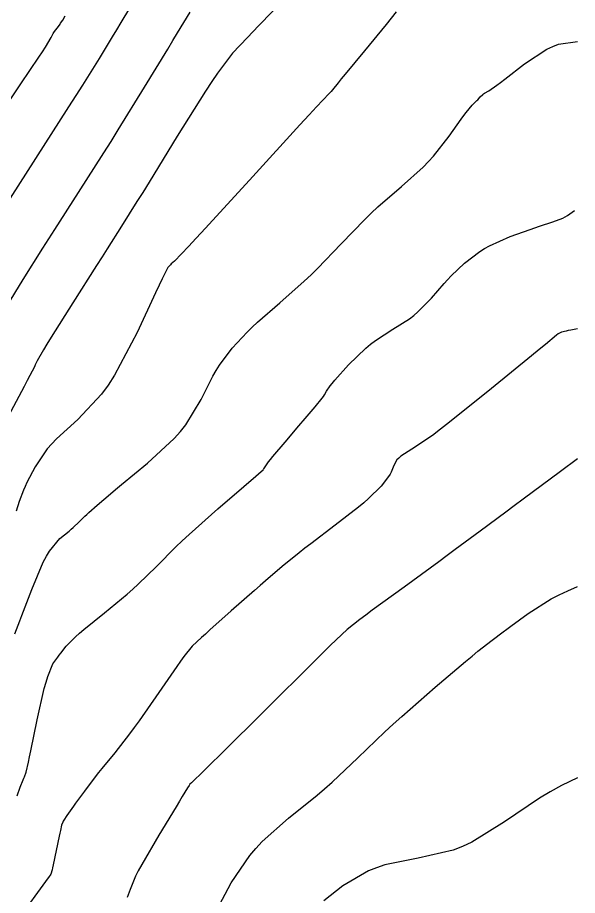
# Model space of a CAD drawing. Header units: metres. Extents: x 837475 to 838479, y 1189012 to 1191015.
# Drawn here: x 838395.8 to 838476.5, y 1190743.4 to 1190870.1 of the extents above; entities that cross this region are included whole.
import ezdxf

# ---------------------------------------------------------------- set-up
doc = ezdxf.new("R2010")
doc.units = ezdxf.units.M
doc.header["$LTSCALE"] = 0.3
doc.layers.add('COTAS 10', color=1, linetype='Continuous')
doc.layers.add('COTAS INT', color=252, linetype='Continuous')

msp = doc.modelspace()

# ---------------------------------------------------------------- linework, layer by layer
at = {"layer": 'COTAS 10'}
for points, elevation in [([(838392.944, 1190855.65), (838396.216, 1190860.525), (838398.809, 1190864.373), (838399.329, 1190865.158), (838399.762, 1190865.822), (838400.611, 1190867.206), (838400.914, 1190867.771), (838401.004, 1190867.917), (838401.095, 1190868.06), (838401.445, 1190868.541), (838401.793, 1190868.999), (838401.882, 1190869.127), (838401.97, 1190869.255), (838402.262, 1190869.725), (838402.598, 1190870.346)], 1720), ([(838395.341, 1190781.176), (838395.834, 1190782.426), (838396.077, 1190783.06), (838396.366, 1190783.819), (838397.794, 1190787.599), (838399.469, 1190791.518), (838399.915, 1190792.364), (838400.352, 1190793.107), (838401.866, 1190794.928), (838403.178, 1190795.994), (838403.489, 1190796.261), (838403.777, 1190796.516), (838404.626, 1190797.334), (838405.452, 1190798.156), (838405.724, 1190798.413), (838406.016, 1190798.683), (838407.228, 1190799.763), (838409.159, 1190801.395), (838409.904, 1190802.012), (838410.74, 1190802.701), (838414.517, 1190805.786), (838418.358, 1190809.357), (838419.235, 1190810.352), (838420.03, 1190811.35), (838422.226, 1190814.976), (838423.927, 1190818.331), (838424.409, 1190819.157), (838424.896, 1190819.939), (838426.699, 1190822.394), (838428.873, 1190824.714), (838429.594, 1190825.412), (838430.367, 1190826.133), (838433.592, 1190828.938), (838437.119, 1190832.045), (838438.082, 1190832.956), (838439.041, 1190833.89), (838442.455, 1190837.448), (838445.84, 1190840.969), (838446.78, 1190841.879), (838447.72, 1190842.761), (838451.124, 1190845.715), (838454.255, 1190848.516), (838455.023, 1190849.301), (838455.749, 1190850.092), (838458.012, 1190852.982), (838459.727, 1190855.443), (838460.108, 1190855.962), (838460.447, 1190856.411), (838461.328, 1190857.445), (838461.88, 1190857.977), (838462.01, 1190858.109), (838462.132, 1190858.234), (838462.491, 1190858.63), (838462.859, 1190858.984), (838462.986, 1190859.083), (838463.125, 1190859.182), (838463.715, 1190859.54), (838464.909, 1190860.353), (838465.427, 1190860.738), (838466.027, 1190861.192), (838468.87, 1190863.411), (838472.106, 1190865.529), (838472.954, 1190865.919), (838473.78, 1190866.225), (838476.514, 1190866.612)], 1730), ([(838476.514, 1190760.403), (838474.202, 1190759.286), (838472.595, 1190758.399), (838471.053, 1190757.493), (838466.01, 1190754.077), (838461.279, 1190751.122), (838459.934, 1190750.508), (838458.573, 1190749.982), (838453.529, 1190748.818), (838448.738, 1190747.847), (838447.536, 1190747.443), (838446.389, 1190746.98), (838442.697, 1190744.817), (838439.946, 1190742.649)], 1740)]:
    msp.add_lwpolyline(points, dxfattribs=dict(at, elevation=elevation))
at = {"layer": 'COTAS INT'}
for points, elevation in [([(838393.616, 1190842.32), (838398.381, 1190849.736), (838403.17, 1190857.208), (838404.225, 1190858.864), (838405.161, 1190860.342), (838407.565, 1190864.189), (838409.446, 1190867.293), (838410.053, 1190868.303), (838410.699, 1190869.377), (838413.343, 1190873.8)], 1722), ([(838434.394, 1190872.914), (838430.553, 1190868.934), (838429.684, 1190868.026), (838428.899, 1190867.204), (838426.766, 1190864.936), (838424.58, 1190862.06), (838423.762, 1190860.854), (838422.851, 1190859.47), (838418.794, 1190852.992), (838414.726, 1190846.35), (838413.808, 1190844.863), (838412.98, 1190843.528), (838410.746, 1190839.978), (838408.672, 1190836.732), (838407.945, 1190835.588), (838407.152, 1190834.339), (838403.739, 1190828.943), (838400.606, 1190823.958), (838399.991, 1190822.967), (838399.484, 1190822.145), (838398.563, 1190820.585), (838398.376, 1190820.167), (838398.332, 1190820.066), (838398.291, 1190819.971), (838398.174, 1190819.678), (838397.534, 1190818.429), (838397.164, 1190817.731), (838396.711, 1190816.88), (838394.377, 1190812.532)], 1726), ([(838394.149, 1190828.354), (838396.545, 1190832.294), (838399.405, 1190836.801), (838400.261, 1190838.143), (838401.144, 1190839.526), (838404.564, 1190844.857), (838408.212, 1190850.592), (838409.239, 1190852.229), (838410.274, 1190853.887), (838414.071, 1190860.051), (838417.418, 1190865.548), (838418.169, 1190866.785), (838418.843, 1190867.898), (838420.643, 1190870.888)], 1724), ([(838450.356, 1190870.891), (838449.664, 1190870.011), (838448.92, 1190869.08), (838445.802, 1190865.282), (838442.989, 1190861.905), (838442.438, 1190861.239), (838441.984, 1190860.689), (838441.168, 1190859.672), (838440.986, 1190859.432), (838440.934, 1190859.372), (838440.88, 1190859.314), (838440.679, 1190859.128), (838438.87, 1190857.193), (838437.803, 1190856.033), (838436.491, 1190854.602), (838429.708, 1190847.178), (838422.869, 1190839.708), (838421.522, 1190838.247), (838420.411, 1190837.05), (838418.375, 1190834.923), (838417.93, 1190834.536), (838417.823, 1190834.436), (838417.724, 1190834.34), (838417.424, 1190834.02), (838416.592, 1190832.405), (838416.157, 1190831.493), (838415.633, 1190830.379), (838413.001, 1190824.676), (838409.736, 1190818.477), (838408.814, 1190817.05), (838407.882, 1190815.749), (838404.451, 1190812.096), (838401.384, 1190809.329), (838400.684, 1190808.586), (838400.047, 1190807.854), (838398.284, 1190805.292), (838397.113, 1190803.007), (838396.849, 1190802.449), (838396.612, 1190801.922), (838395.978, 1190800.288), (838395.553, 1190798.885)], 1728), ([(838395.675, 1190757.804), (838396.145, 1190759.046), (838396.576, 1190760.097), (838396.672, 1190760.341), (838396.758, 1190760.566), (838396.98, 1190761.21), (838397.321, 1190762.678), (838397.481, 1190763.423), (838397.67, 1190764.314), (838398.589, 1190768.752), (838399.609, 1190773.277), (838399.862, 1190774.223), (838400.101, 1190775.036), (838400.857, 1190776.863), (838401.559, 1190777.835), (838401.765, 1190778.11), (838401.975, 1190778.387), (838402.773, 1190779.404), (838404.122, 1190780.769), (838404.679, 1190781.264), (838405.315, 1190781.81), (838408.278, 1190784.208), (838411.546, 1190786.897), (838412.375, 1190787.627), (838413.171, 1190788.351), (838415.774, 1190790.911), (838418.588, 1190793.713), (838419.517, 1190794.59), (838420.512, 1190795.509), (838424.646, 1190799.193), (838428.376, 1190802.435), (838429.115, 1190803.077), (838429.728, 1190803.607), (838430.881, 1190804.595), (838431.165, 1190804.86), (838431.23, 1190804.933), (838431.289, 1190805.007), (838431.452, 1190805.276), (838431.971, 1190805.988), (838432.254, 1190806.341), (838432.598, 1190806.762), (838434.345, 1190808.846), (838436.311, 1190811.165), (838437.249, 1190812.27), (838438.671, 1190813.945), (838439.681, 1190815.181), (838439.878, 1190815.441), (838440.038, 1190815.666), (838440.316, 1190816.184), (838440.831, 1190816.939), (838441.14, 1190817.314), (838441.522, 1190817.761), (838443.506, 1190819.972), (838445.979, 1190822.393), (838446.67, 1190822.972), (838447.363, 1190823.511), (838449.891, 1190825.129), (838452.291, 1190826.646), (838452.904, 1190827.121), (838453.495, 1190827.621), (838455.443, 1190829.626), (838457.274, 1190831.715), (838457.791, 1190832.268), (838458.313, 1190832.81), (838460.231, 1190834.674), (838462.424, 1190836.348), (838463.118, 1190836.769), (838463.849, 1190837.173), (838466.803, 1190838.481), (838469.693, 1190839.532), (838470.383, 1190839.775), (838471.025, 1190839.996), (838472.95, 1190840.618), (838474.415, 1190841.163), (838474.767, 1190841.335), (838475.097, 1190841.517), (838476.096, 1190842.252)], 1732), ([(838476.514, 1190825.163), (838475.55, 1190824.998), (838475.187, 1190824.93), (838474.879, 1190824.869), (838474.213, 1190824.708), (838473.909, 1190824.567), (838473.829, 1190824.52), (838473.751, 1190824.469), (838473.482, 1190824.256), (838471.892, 1190822.933), (838470.981, 1190822.182), (838469.866, 1190821.266), (838464.136, 1190816.567), (838458.077, 1190811.706), (838456.753, 1190810.686), (838455.584, 1190809.807), (838452.638, 1190807.812), (838451.053, 1190806.796), (838450.74, 1190806.535), (838450.483, 1190806.282), (838450.009, 1190805.443), (838449.662, 1190804.513), (838449.483, 1190804.203), (838449.269, 1190803.872), (838448.199, 1190802.485), (838446.391, 1190800.688), (838445.713, 1190800.097), (838444.956, 1190799.466), (838441.58, 1190796.849), (838438.045, 1190794.183), (838437.189, 1190793.52), (838436.386, 1190792.891), (838433.929, 1190790.891), (838431.518, 1190788.822), (838430.744, 1190788.149), (838429.924, 1190787.432), (838426.579, 1190784.483), (838423.499, 1190781.736), (838422.846, 1190781.147), (838422.281, 1190780.632), (838420.961, 1190779.393), (838419.762, 1190777.909), (838419.271, 1190777.239), (838418.713, 1190776.458), (838416.124, 1190772.701), (838413.302, 1190768.639), (838412.596, 1190767.664), (838411.922, 1190766.756), (838409.762, 1190764.016), (838407.909, 1190761.762), (838407.43, 1190761.159), (838406.965, 1190760.565), (838405.406, 1190758.497), (838404.127, 1190756.736), (838403.838, 1190756.336), (838403.577, 1190755.974), (838402.871, 1190754.982), (838402.436, 1190754.316), (838402.346, 1190754.159), (838402.269, 1190754.014), (838402.101, 1190753.588), (838401.933, 1190752.813), (838401.857, 1190752.447), (838401.767, 1190752.015), (838401.334, 1190749.91), (838400.902, 1190747.85), (838400.812, 1190747.447), (838400.736, 1190747.116), (838400.571, 1190746.526), (838400.223, 1190746.047), (838400.031, 1190745.786), (838399.799, 1190745.47), (838398.615, 1190743.866), (838397.222, 1190741.941)], 1734), ([(838476.514, 1190806.434), (838474.052, 1190804.621), (838468.688, 1190800.612), (838467.394, 1190799.646), (838466.182, 1190798.742), (838462.495, 1190795.997), (838458.896, 1190793.337), (838457.739, 1190792.488), (838456.513, 1190791.589), (838451.507, 1190787.935), (838446.926, 1190784.576), (838445.969, 1190783.863), (838445.146, 1190783.244), (838443.294, 1190781.796), (838440.908, 1190779.531), (838439.748, 1190778.398), (838438.372, 1190777.045), (838431.598, 1190770.33), (838424.968, 1190763.742), (838423.682, 1190762.47), (838422.635, 1190761.436), (838420.841, 1190759.695), (838420.608, 1190759.474), (838420.546, 1190759.4), (838420.484, 1190759.319), (838420.268, 1190758.977), (838419.507, 1190757.698), (838419.101, 1190757.026), (838418.611, 1190756.216), (838416.137, 1190752.145), (838413.662, 1190747.921), (838413.171, 1190747.014), (838412.764, 1190746.221), (838411.999, 1190744.309), (838411.583, 1190743.154)], 1736), ([(838424.473, 1190741.28), (838426.583, 1190745.257), (838429.235, 1190749.197), (838430.103, 1190750.225), (838431.029, 1190751.225), (838434.859, 1190754.613), (838438.95, 1190757.898), (838440.042, 1190758.834), (838441.116, 1190759.782), (838444.845, 1190763.302), (838448.752, 1190767.051), (838449.938, 1190768.143), (838451.169, 1190769.258), (838455.991, 1190773.483), (838460.362, 1190777.19), (838461.308, 1190777.979), (838462.14, 1190778.666), (838464.194, 1190780.289), (838465.787, 1190781.457), (838466.329, 1190781.857), (838466.915, 1190782.29), (838469.396, 1190784.13), (838472.747, 1190786.216), (838473.881, 1190786.804), (838475.105, 1190787.396), (838476.514, 1190787.99)], 1738)]:
    msp.add_lwpolyline(points, dxfattribs=dict(at, elevation=elevation))

doc.saveas('drawing.dxf')
